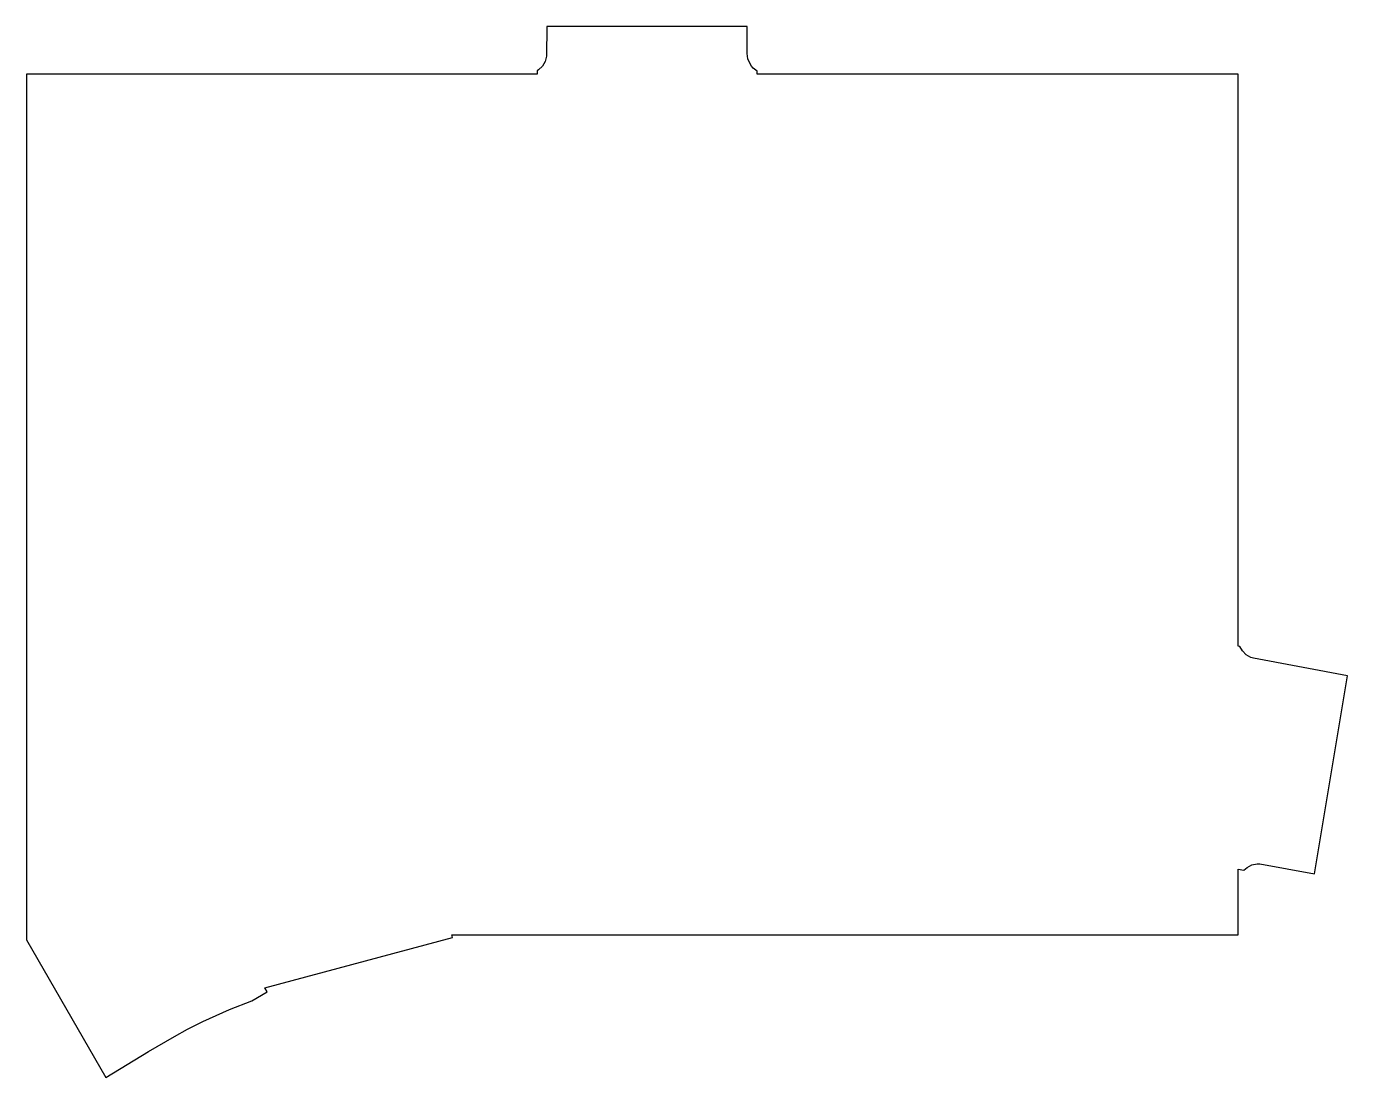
# Model space of a CAD drawing. Header units: millimetres. Extents: x -129 to 0, y -103 to 0.
import ezdxf

# ---------------------------------------------------------------- set-up
doc = ezdxf.new("R2010")
doc.units = ezdxf.units.MM

msp = doc.modelspace()

# ---------------------------------------------------------------- linework, layer by layer
at = {"linetype": 'CONTINUOUS'}
for p, q in [((-78.105, -0.004), (-78.127, -2.917)), ((-58.599, -0.007), (-78.105, -0.004)), ((-58.537, -0.011), (-58.599, -0.007)), ((-58.533, -0.072), (-58.537, -0.011)), ((-58.532, -2.657), (-58.533, -0.072)), ((-78.378, -3.656), (-78.523, -3.874)), ((-78.262, -3.421), (-78.378, -3.656)), ((-78.127, -2.917), (-78.262, -3.421)), ((-58.464, -3.174), (-58.532, -2.657)), ((-58.264, -3.656), (-58.464, -3.174)), ((-58.119, -3.874), (-58.264, -3.656)), ((-79.028, -4.656), (-128.87, -4.657)), ((-128.87, -4.657), (-128.87, -89.128)), ((-78.892, -4.243), (-79.028, -4.333)), ((-79.028, -4.333), (-79.028, -4.656)), ((-78.523, -3.874), (-78.892, -4.243)), ((-57.946, -4.071), (-58.119, -3.874)), ((-57.578, -4.358), (-57.946, -4.071)), ((-57.578, -4.656), (-57.578, -4.358)), ((-10.631, -4.661), (-57.578, -4.656)), ((-10.625, -60.465), (-10.631, -4.661)), ((-10.472, -60.492), (-10.625, -60.465)), ((-10.212, -60.942), (-10.472, -60.492)), ((-9.843, -61.311), (-10.212, -60.942)), ((-9.39, -61.572), (-9.843, -61.311)), ((-9.143, -61.656), (-9.39, -61.572)), ((0.041, -63.383), (-9.143, -61.656)), ((-3.182, -82.683), (0.041, -63.383)), ((-10.638, -88.626), (-10.628, -82.245)), ((-10.628, -82.245), (-10.087, -82.341)), ((-10.087, -82.341), (-9.76, -82.055)), ((-9.76, -82.055), (-9.294, -81.818)), ((-9.294, -81.818), (-8.783, -81.71)), ((-8.783, -81.71), (-8.522, -81.707)), ((-8.522, -81.707), (-3.182, -82.683)), ((-105.606, -93.822), (-87.285, -88.913)), ((-87.285, -88.913), (-87.362, -88.625)), ((-87.362, -88.625), (-10.638, -88.626)), ((-128.87, -89.128), (-121.112, -102.565)), ((-105.383, -94.209), (-105.606, -93.822)), ((-109.039, -95.922), (-106.86, -95.061)), ((-106.86, -95.061), (-105.383, -94.209)), ((-111.649, -97.099), (-109.039, -95.922)), ((-114.431, -98.548), (-113.151, -97.855)), ((-113.151, -97.855), (-111.649, -97.099)), ((-116.943, -100.017), (-114.431, -98.548)), ((-121.112, -102.565), (-116.943, -100.017))]:
    msp.add_line(p, q, dxfattribs=at)

doc.saveas('drawing.dxf')
